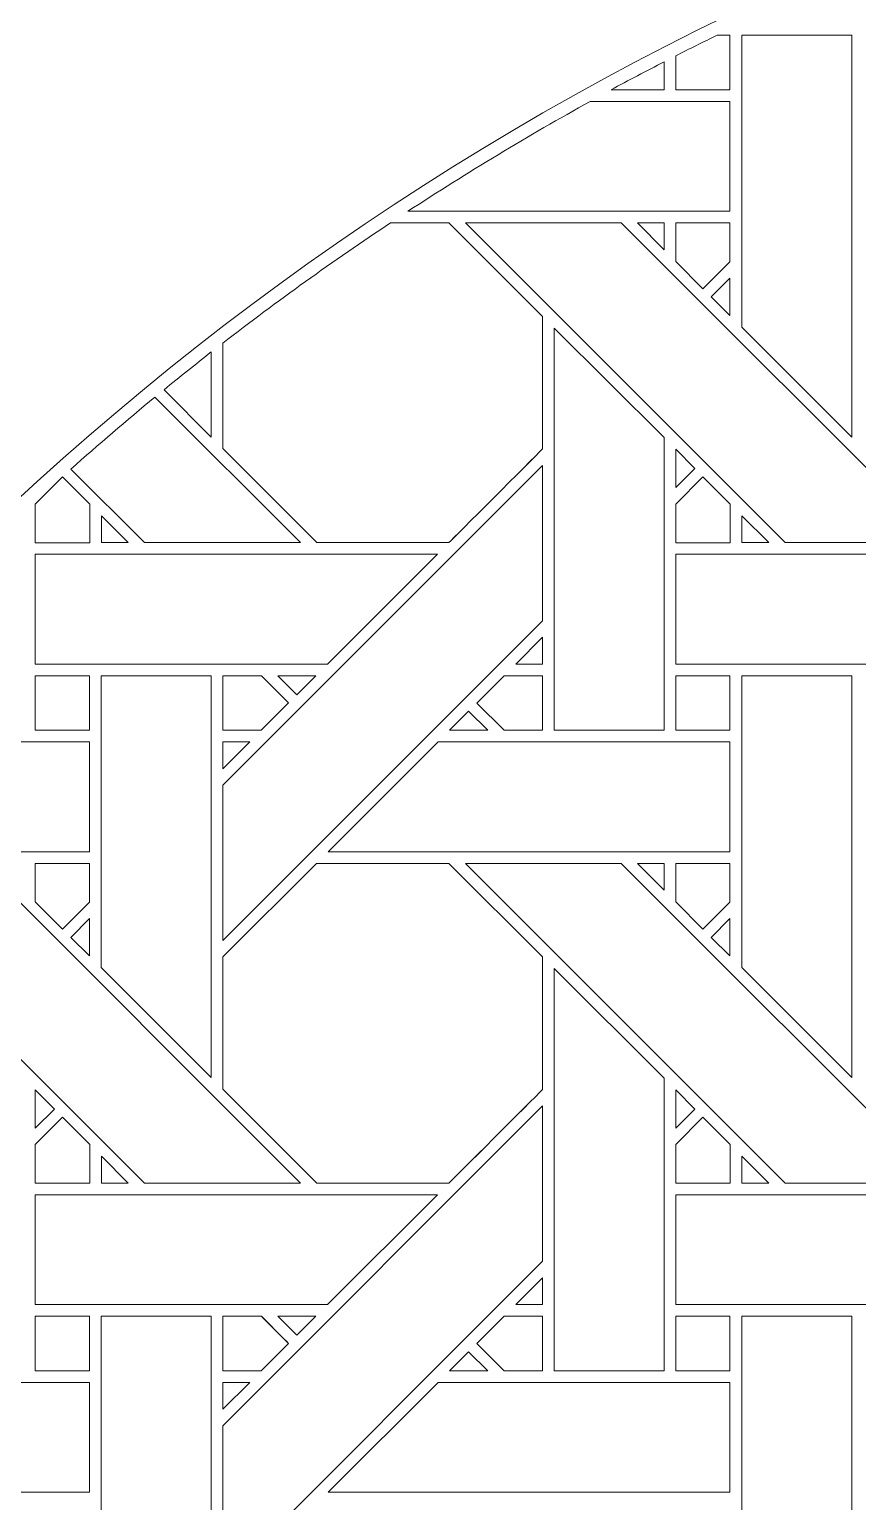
# Model space of a CAD drawing. Header units: inches. Extents: x 7.4 to 17.4, y 4.1 to 14.1.
# Drawn here: x 9.488 to 10.714, y 10.758 to 12.939 of the extents above; entities that cross this region are included whole.
import ezdxf

# ---------------------------------------------------------------- set-up
doc = ezdxf.new("R2010")
doc.units = ezdxf.units.IN
doc.header["$MEASUREMENT"] = 0
doc.layers.add('Design', color=7, linetype='Continuous', lineweight=0)

msp = doc.modelspace()

# ---------------------------------------------------------------- linework, layer by layer
at = {"layer": 'Design'}
for points, knots in [([(12.3829, 14.0948), (9.6214, 14.0948), (7.3829, 11.8562), (7.3829, 9.0948), (7.3829, 6.3333), (9.6214, 4.0948), (12.3829, 4.0948), (15.1443, 4.0948), (17.3829, 6.3333), (17.3829, 9.0948), (17.3829, 11.8562), (15.1443, 14.0948), (12.3829, 14.0948)], [0, 0, 0, 0, 1, 1, 1, 2, 2, 2, 3, 3, 3, 4, 4, 4, 4]), ([(12.3829, 13.3833), (10.0144, 13.3833), (8.0943, 11.4632), (8.0943, 9.0948), (8.0943, 6.7263), (10.0144, 4.8063), (12.3829, 4.8063), (14.7513, 4.8063), (16.6714, 6.7263), (16.6714, 9.0948), (16.6714, 11.4632), (14.7513, 13.3833), (12.3829, 13.3833)], [0, 0, 0, 0, 1, 1, 1, 2, 2, 2, 3, 3, 3, 4, 4, 4, 4]), ([(10.5063, 12.9301), (10.5063, 12.9301), (10.5253, 12.9301), (10.5253, 12.9301), (10.5253, 12.9301), (10.5253, 12.8494), (10.5253, 12.8494), (10.5253, 12.8494), (10.4451, 12.8494), (10.4451, 12.8494), (10.4451, 12.8494), (10.4451, 12.8997), (10.4451, 12.8997), (10.4653, 12.9101), (10.4858, 12.9201), (10.5063, 12.9301)], [0, 0, 0, 0, 1, 1, 1, 2, 2, 2, 3, 3, 3, 4, 4, 4, 5, 5, 5, 5]), ([(10.4451, 12.8997), (10.4653, 12.9101), (10.4858, 12.9201), (10.5063, 12.9301), (10.5063, 12.9301), (10.5253, 12.9301), (10.5253, 12.9301), (10.5253, 12.9301), (10.5253, 12.8494), (10.5253, 12.8494), (10.5253, 12.8494), (10.4451, 12.8494), (10.4451, 12.8494), (10.4451, 12.8494), (10.4451, 12.8997), (10.4451, 12.8997)], [0, 0, 0, 0, 1, 1, 1, 2, 2, 2, 3, 3, 3, 4, 4, 4, 5, 5, 5, 5]), ([(10.5429, 12.4979), (10.5429, 12.4979), (10.5429, 12.9301), (10.5429, 12.9301), (10.5429, 12.9301), (10.7058, 12.9301), (10.7058, 12.9301), (10.7058, 12.9301), (10.7058, 12.335), (10.7058, 12.335), (10.7058, 12.335), (10.5429, 12.4979), (10.5429, 12.4979)], [0, 0, 0, 0, 1, 1, 1, 2, 2, 2, 3, 3, 3, 4, 4, 4, 4]), ([(10.4278, 12.8493), (10.4278, 12.8493), (10.3492, 12.8493), (10.3492, 12.8493), (10.3752, 12.8634), (10.4015, 12.8772), (10.4278, 12.8908), (10.4278, 12.8908), (10.4278, 12.8493), (10.4278, 12.8493)], [0, 0, 0, 0, 1, 1, 1, 2, 2, 2, 3, 3, 3, 3]), ([(10.5253, 12.8322), (10.5253, 12.8322), (10.5253, 12.6694), (10.5253, 12.6694), (10.5253, 12.6694), (10.0484, 12.6694), (10.0484, 12.6694), (10.1363, 12.7268), (10.2263, 12.7812), (10.3185, 12.8322), (10.3185, 12.8322), (10.5253, 12.8322), (10.5253, 12.8322)], [0, 0, 0, 0, 1, 1, 1, 2, 2, 2, 3, 3, 3, 4, 4, 4, 4]), ([(10.0225, 12.6523), (10.0225, 12.6523), (10.1091, 12.6523), (10.1091, 12.6523), (10.1091, 12.6523), (10.2478, 12.5135), (10.2478, 12.5135), (10.2478, 12.5135), (10.2478, 12.3173), (10.2478, 12.3173), (10.23, 12.2994), (10.1181, 12.1876), (10.1091, 12.1786), (10.1091, 12.1786), (9.9134, 12.1786), (9.9134, 12.1786), (9.9134, 12.1786), (9.7742, 12.3179), (9.7742, 12.3179), (9.7742, 12.3179), (9.7742, 12.4741), (9.7742, 12.4741), (9.8547, 12.5363), (9.9375, 12.5958), (10.0225, 12.6523)], [0, 0, 0, 0, 1, 1, 1, 2, 2, 2, 3, 3, 3, 4, 4, 4, 5, 5, 5, 6, 6, 6, 7, 7, 7, 8, 8, 8, 8]), ([(10.0225, 12.6523), (10.0225, 12.6523), (10.1091, 12.6523), (10.1091, 12.6523), (10.1091, 12.6523), (10.2478, 12.5135), (10.2478, 12.5135), (10.2478, 12.5135), (10.2478, 12.3173), (10.2478, 12.3173), (10.2301, 12.2995), (10.1182, 12.1877), (10.1091, 12.1786), (10.1091, 12.1786), (9.9134, 12.1786), (9.9134, 12.1786), (9.9134, 12.1786), (9.7742, 12.3179), (9.7742, 12.3179), (9.7742, 12.3179), (9.7742, 12.4741), (9.7742, 12.4741), (9.8547, 12.5363), (9.9375, 12.5958), (10.0225, 12.6523)], [0, 0, 0, 0, 1, 1, 1, 2, 2, 2, 3, 3, 3, 4, 4, 4, 5, 5, 5, 6, 6, 6, 7, 7, 7, 8, 8, 8, 8]), ([(10.838, 12.1786), (10.838, 12.1786), (10.6069, 12.1786), (10.6069, 12.1786), (10.6069, 12.1786), (10.1334, 12.6522), (10.1334, 12.6522), (10.1334, 12.6522), (10.3643, 12.6522), (10.3643, 12.6522), (10.3643, 12.6522), (10.838, 12.1786), (10.838, 12.1786)], [0, 0, 0, 0, 1, 1, 1, 2, 2, 2, 3, 3, 3, 4, 4, 4, 4]), ([(10.3884, 12.6522), (10.3884, 12.6522), (10.4279, 12.6522), (10.4279, 12.6522), (10.4279, 12.6522), (10.4279, 12.6124), (10.4279, 12.6124), (10.4279, 12.6124), (10.3884, 12.6522), (10.3884, 12.6522)], [0, 0, 0, 0, 1, 1, 1, 2, 2, 2, 3, 3, 3, 3]), ([(10.5253, 12.5947), (10.5253, 12.5947), (10.4854, 12.5547), (10.4854, 12.5547), (10.4854, 12.5547), (10.445, 12.5951), (10.445, 12.5951), (10.445, 12.5951), (10.445, 12.6523), (10.445, 12.6523), (10.445, 12.6523), (10.5253, 12.6523), (10.5253, 12.6523), (10.5253, 12.6523), (10.5253, 12.5947), (10.5253, 12.5947)], [0, 0, 0, 0, 1, 1, 1, 2, 2, 2, 3, 3, 3, 4, 4, 4, 5, 5, 5, 5]), ([(10.5253, 12.5947), (10.5253, 12.5947), (10.4854, 12.5547), (10.4854, 12.5547), (10.4854, 12.5547), (10.445, 12.5951), (10.445, 12.5951), (10.445, 12.5951), (10.445, 12.6523), (10.445, 12.6523), (10.445, 12.6523), (10.5253, 12.6523), (10.5253, 12.6523), (10.5253, 12.6523), (10.5253, 12.5947), (10.5253, 12.5947)], [0, 0, 0, 0, 1, 1, 1, 2, 2, 2, 3, 3, 3, 4, 4, 4, 5, 5, 5, 5]), ([(10.5253, 12.5704), (10.5253, 12.5704), (10.5253, 12.5152), (10.5253, 12.5152), (10.5253, 12.5152), (10.4976, 12.5426), (10.4976, 12.5426), (10.4976, 12.5426), (10.5253, 12.5704), (10.5253, 12.5704)], [0, 0, 0, 0, 1, 1, 1, 2, 2, 2, 3, 3, 3, 3]), ([(10.265, 11.9006), (10.265, 11.9006), (10.265, 12.4964), (10.265, 12.4964), (10.265, 12.4964), (10.4278, 12.3343), (10.4278, 12.3343), (10.4278, 12.3343), (10.4278, 11.9006), (10.4278, 11.9006), (10.4278, 11.9006), (10.265, 11.9006), (10.265, 11.9006)], [0, 0, 0, 0, 1, 1, 1, 2, 2, 2, 3, 3, 3, 4, 4, 4, 4]), ([(9.7571, 12.461), (9.7571, 12.461), (9.7571, 12.335), (9.7571, 12.335), (9.7571, 12.335), (9.6871, 12.405), (9.6871, 12.405), (9.7102, 12.4239), (9.7335, 12.4426), (9.7571, 12.461)], [0, 0, 0, 0, 1, 1, 1, 2, 2, 2, 3, 3, 3, 3]), ([(9.8892, 12.1786), (9.8892, 12.1786), (9.6582, 12.1786), (9.6582, 12.1786), (9.6582, 12.1786), (9.5492, 12.2876), (9.5492, 12.2876), (9.5901, 12.3238), (9.6314, 12.3595), (9.6737, 12.3942), (9.6737, 12.3942), (9.8892, 12.1786), (9.8892, 12.1786)], [0, 0, 0, 0, 1, 1, 1, 2, 2, 2, 3, 3, 3, 4, 4, 4, 4]), ([(10.4451, 12.26), (10.4451, 12.26), (10.4451, 12.3168), (10.4451, 12.3168), (10.4451, 12.3168), (10.4733, 12.2882), (10.4733, 12.2882), (10.4733, 12.2882), (10.4451, 12.26), (10.4451, 12.26)], [0, 0, 0, 0, 1, 1, 1, 2, 2, 2, 3, 3, 3, 3]), ([(10.2479, 12.0628), (10.2479, 12.0628), (9.7742, 11.5892), (9.7742, 11.5892), (9.7742, 11.5892), (9.7742, 11.8193), (9.7742, 11.8193), (9.7742, 11.8193), (10.2479, 12.2929), (10.2479, 12.2929), (10.2479, 12.2929), (10.2479, 12.0628), (10.2479, 12.0628)], [0, 0, 0, 0, 1, 1, 1, 2, 2, 2, 3, 3, 3, 4, 4, 4, 4]), ([(9.4963, 12.1784), (9.4963, 12.1784), (9.4963, 12.2357), (9.4963, 12.2357), (9.4963, 12.2357), (9.5367, 12.276), (9.5367, 12.276), (9.5367, 12.276), (9.577, 12.2357), (9.577, 12.2357), (9.577, 12.2357), (9.577, 12.1784), (9.577, 12.1784), (9.577, 12.1784), (9.4963, 12.1784), (9.4963, 12.1784)], [0, 0, 0, 0, 1, 1, 1, 2, 2, 2, 3, 3, 3, 4, 4, 4, 5, 5, 5, 5]), ([(9.577, 12.1784), (9.577, 12.1784), (9.4963, 12.1784), (9.4963, 12.1784), (9.4963, 12.1784), (9.4963, 12.2357), (9.4963, 12.2357), (9.4963, 12.2357), (9.5367, 12.276), (9.5367, 12.276), (9.5367, 12.276), (9.577, 12.2357), (9.577, 12.2357), (9.577, 12.2357), (9.577, 12.1784), (9.577, 12.1784)], [0, 0, 0, 0, 1, 1, 1, 2, 2, 2, 3, 3, 3, 4, 4, 4, 5, 5, 5, 5]), ([(10.4451, 12.1784), (10.4451, 12.1784), (10.4451, 12.2357), (10.4451, 12.2357), (10.4451, 12.2357), (10.4854, 12.276), (10.4854, 12.276), (10.4854, 12.276), (10.5257, 12.2357), (10.5257, 12.2357), (10.5257, 12.2357), (10.5257, 12.1784), (10.5257, 12.1784), (10.5257, 12.1784), (10.4451, 12.1784), (10.4451, 12.1784)], [0, 0, 0, 0, 1, 1, 1, 2, 2, 2, 3, 3, 3, 4, 4, 4, 5, 5, 5, 5]), ([(10.4854, 12.276), (10.4854, 12.276), (10.5257, 12.2357), (10.5257, 12.2357), (10.5257, 12.2357), (10.5257, 12.1784), (10.5257, 12.1784), (10.5257, 12.1784), (10.4451, 12.1784), (10.4451, 12.1784), (10.4451, 12.1784), (10.4451, 12.2357), (10.4451, 12.2357), (10.4451, 12.2357), (10.4854, 12.276), (10.4854, 12.276)], [0, 0, 0, 0, 1, 1, 1, 2, 2, 2, 3, 3, 3, 4, 4, 4, 5, 5, 5, 5]), ([(9.5943, 12.1786), (9.5943, 12.1786), (9.5943, 12.2184), (9.5943, 12.2184), (9.5943, 12.2184), (9.634, 12.1786), (9.634, 12.1786), (9.634, 12.1786), (9.5943, 12.1786), (9.5943, 12.1786)], [0, 0, 0, 0, 1, 1, 1, 2, 2, 2, 3, 3, 3, 3]), ([(10.543, 12.1786), (10.543, 12.1786), (10.543, 12.2184), (10.543, 12.2184), (10.543, 12.2184), (10.5827, 12.1786), (10.5827, 12.1786), (10.5827, 12.1786), (10.543, 12.1786), (10.543, 12.1786)], [0, 0, 0, 0, 1, 1, 1, 2, 2, 2, 3, 3, 3, 3]), ([(10.0921, 12.1613), (10.0921, 12.1613), (9.9293, 11.9986), (9.9293, 11.9986), (9.9293, 11.9986), (9.4964, 11.9986), (9.4964, 11.9986), (9.4964, 11.9986), (9.4964, 12.1613), (9.4964, 12.1613), (9.4964, 12.1613), (10.0921, 12.1613), (10.0921, 12.1613)], [0, 0, 0, 0, 1, 1, 1, 2, 2, 2, 3, 3, 3, 4, 4, 4, 4]), ([(11.0408, 12.1613), (11.0408, 12.1613), (10.8781, 11.9986), (10.8781, 11.9986), (10.8781, 11.9986), (10.4451, 11.9986), (10.4451, 11.9986), (10.4451, 11.9986), (10.4451, 12.1613), (10.4451, 12.1613), (10.4451, 12.1613), (11.0408, 12.1613), (11.0408, 12.1613)], [0, 0, 0, 0, 1, 1, 1, 2, 2, 2, 3, 3, 3, 4, 4, 4, 4]), ([(10.2081, 11.9987), (10.2081, 11.9987), (10.2479, 12.0384), (10.2479, 12.0384), (10.2479, 12.0384), (10.2479, 11.9987), (10.2479, 11.9987), (10.2479, 11.9987), (10.2081, 11.9987), (10.2081, 11.9987)], [0, 0, 0, 0, 1, 1, 1, 2, 2, 2, 3, 3, 3, 3]), ([(9.4963, 11.9006), (9.4963, 11.9006), (9.4963, 11.9814), (9.4963, 11.9814), (9.4963, 11.9814), (9.5766, 11.9814), (9.5766, 11.9814), (9.5766, 11.9814), (9.5766, 11.9006), (9.5766, 11.9006), (9.5766, 11.9006), (9.4963, 11.9006), (9.4963, 11.9006)], [0, 0, 0, 0, 1, 1, 1, 2, 2, 2, 3, 3, 3, 4, 4, 4, 4]), ([(9.5766, 11.9814), (9.5766, 11.9814), (9.5766, 11.9006), (9.5766, 11.9006), (9.5766, 11.9006), (9.4963, 11.9006), (9.4963, 11.9006), (9.4963, 11.9006), (9.4963, 11.9814), (9.4963, 11.9814), (9.4963, 11.9814), (9.5766, 11.9814), (9.5766, 11.9814)], [0, 0, 0, 0, 1, 1, 1, 2, 2, 2, 3, 3, 3, 4, 4, 4, 4]), ([(9.7571, 11.9814), (9.7571, 11.9814), (9.7571, 11.3863), (9.7571, 11.3863), (9.7571, 11.3863), (9.5942, 11.5492), (9.5942, 11.5492), (9.5942, 11.5492), (9.5942, 11.9814), (9.5942, 11.9814), (9.5942, 11.9814), (9.7571, 11.9814), (9.7571, 11.9814)], [0, 0, 0, 0, 1, 1, 1, 2, 2, 2, 3, 3, 3, 4, 4, 4, 4]), ([(9.7742, 11.9006), (9.7742, 11.9006), (9.7742, 11.9814), (9.7742, 11.9814), (9.7742, 11.9814), (9.8313, 11.9814), (9.8313, 11.9814), (9.8364, 11.9763), (9.8672, 11.9455), (9.8716, 11.9411), (9.8716, 11.9411), (9.8312, 11.9006), (9.8312, 11.9006), (9.8312, 11.9006), (9.7742, 11.9006), (9.7742, 11.9006)], [0, 0, 0, 0, 1, 1, 1, 2, 2, 2, 3, 3, 3, 4, 4, 4, 5, 5, 5, 5]), ([(9.8558, 11.9569), (9.8558, 11.9569), (9.8716, 11.9411), (9.8716, 11.9411), (9.8716, 11.9411), (9.8312, 11.9006), (9.8312, 11.9006), (9.8312, 11.9006), (9.7742, 11.9006), (9.7742, 11.9006), (9.7742, 11.9006), (9.7742, 11.9814), (9.7742, 11.9814), (9.7742, 11.9814), (9.8313, 11.9814), (9.8313, 11.9814), (9.8366, 11.9761), (9.8465, 11.9662), (9.8558, 11.9569)], [0, 0, 0, 0, 1, 1, 1, 2, 2, 2, 3, 3, 3, 4, 4, 4, 5, 5, 5, 6, 6, 6, 6]), ([(9.8556, 11.9814), (9.8556, 11.9814), (9.9121, 11.9814), (9.9121, 11.9814), (9.9121, 11.9814), (9.8838, 11.9532), (9.8838, 11.9532), (9.8838, 11.9532), (9.8556, 11.9814), (9.8556, 11.9814)], [0, 0, 0, 0, 1, 1, 1, 2, 2, 2, 3, 3, 3, 3]), ([(10.1504, 11.941), (10.1504, 11.941), (10.1908, 11.9814), (10.1908, 11.9814), (10.1908, 11.9814), (10.2479, 11.9814), (10.2479, 11.9814), (10.2479, 11.9814), (10.2479, 11.9006), (10.2479, 11.9006), (10.2479, 11.9006), (10.1907, 11.9006), (10.1907, 11.9006), (10.1907, 11.9006), (10.1504, 11.941), (10.1504, 11.941)], [0, 0, 0, 0, 1, 1, 1, 2, 2, 2, 3, 3, 3, 4, 4, 4, 5, 5, 5, 5]), ([(10.2479, 11.9814), (10.2479, 11.9814), (10.2479, 11.9006), (10.2479, 11.9006), (10.2479, 11.9006), (10.1907, 11.9006), (10.1907, 11.9006), (10.1907, 11.9006), (10.1504, 11.941), (10.1504, 11.941), (10.1504, 11.941), (10.1908, 11.9814), (10.1908, 11.9814), (10.1908, 11.9814), (10.2479, 11.9814), (10.2479, 11.9814)], [0, 0, 0, 0, 1, 1, 1, 2, 2, 2, 3, 3, 3, 4, 4, 4, 5, 5, 5, 5]), ([(10.5253, 11.9006), (10.5253, 11.9006), (10.4451, 11.9006), (10.4451, 11.9006), (10.4451, 11.9006), (10.4451, 11.9814), (10.4451, 11.9814), (10.4451, 11.9814), (10.5253, 11.9814), (10.5253, 11.9814), (10.5253, 11.9814), (10.5253, 11.9006), (10.5253, 11.9006)], [0, 0, 0, 0, 1, 1, 1, 2, 2, 2, 3, 3, 3, 4, 4, 4, 4]), ([(10.5253, 11.9814), (10.5253, 11.9814), (10.5253, 11.9006), (10.5253, 11.9006), (10.5253, 11.9006), (10.4451, 11.9006), (10.4451, 11.9006), (10.4451, 11.9006), (10.4451, 11.9814), (10.4451, 11.9814), (10.4451, 11.9814), (10.5253, 11.9814), (10.5253, 11.9814)], [0, 0, 0, 0, 1, 1, 1, 2, 2, 2, 3, 3, 3, 4, 4, 4, 4]), ([(10.5429, 11.5492), (10.5429, 11.5492), (10.5429, 11.9814), (10.5429, 11.9814), (10.5429, 11.9814), (10.7058, 11.9814), (10.7058, 11.9814), (10.7058, 11.9814), (10.7058, 11.3863), (10.7058, 11.3863), (10.7058, 11.3863), (10.5429, 11.5492), (10.5429, 11.5492)], [0, 0, 0, 0, 1, 1, 1, 2, 2, 2, 3, 3, 3, 4, 4, 4, 4]), ([(10.1666, 11.9006), (10.1666, 11.9006), (10.11, 11.9006), (10.11, 11.9006), (10.11, 11.9006), (10.1383, 11.9289), (10.1383, 11.9289), (10.1383, 11.9289), (10.1666, 11.9006), (10.1666, 11.9006)], [0, 0, 0, 0, 1, 1, 1, 2, 2, 2, 3, 3, 3, 3]), ([(9.1504, 11.8835), (9.1504, 11.8835), (9.5766, 11.8835), (9.5766, 11.8835), (9.5766, 11.8835), (9.5766, 11.7206), (9.5766, 11.7206), (9.5766, 11.7206), (9.0167, 11.7206), (9.0167, 11.7206), (9.06, 11.776), (9.1045, 11.8303), (9.1504, 11.8835)], [0, 0, 0, 0, 1, 1, 1, 2, 2, 2, 3, 3, 3, 4, 4, 4, 4]), ([(9.814, 11.8835), (9.814, 11.8835), (9.7742, 11.8436), (9.7742, 11.8436), (9.7742, 11.8436), (9.7742, 11.8835), (9.7742, 11.8835), (9.7742, 11.8835), (9.814, 11.8835), (9.814, 11.8835)], [0, 0, 0, 0, 1, 1, 1, 2, 2, 2, 3, 3, 3, 3]), ([(10.5253, 11.8835), (10.5253, 11.8835), (10.5253, 11.7206), (10.5253, 11.7206), (10.5253, 11.7206), (9.9301, 11.7206), (9.9301, 11.7206), (9.9301, 11.7206), (10.0929, 11.8835), (10.0929, 11.8835), (10.0929, 11.8835), (10.5253, 11.8835), (10.5253, 11.8835)], [0, 0, 0, 0, 1, 1, 1, 2, 2, 2, 3, 3, 3, 4, 4, 4, 4]), ([(9.4156, 11.7035), (9.4156, 11.7035), (9.8892, 11.2299), (9.8892, 11.2299), (9.8892, 11.2299), (9.6582, 11.2299), (9.6582, 11.2299), (9.6582, 11.2299), (9.1846, 11.7035), (9.1846, 11.7035), (9.1846, 11.7035), (9.4156, 11.7035), (9.4156, 11.7035)], [0, 0, 0, 0, 1, 1, 1, 2, 2, 2, 3, 3, 3, 4, 4, 4, 4]), ([(9.5766, 11.7035), (9.5766, 11.7035), (9.5766, 11.6459), (9.5766, 11.6459), (9.5766, 11.6459), (9.5366, 11.606), (9.5366, 11.606), (9.5366, 11.606), (9.4963, 11.6463), (9.4963, 11.6463), (9.4963, 11.6463), (9.4963, 11.7035), (9.4963, 11.7035), (9.4963, 11.7035), (9.5766, 11.7035), (9.5766, 11.7035)], [0, 0, 0, 0, 1, 1, 1, 2, 2, 2, 3, 3, 3, 4, 4, 4, 5, 5, 5, 5]), ([(9.5366, 11.606), (9.5366, 11.606), (9.4963, 11.6463), (9.4963, 11.6463), (9.4963, 11.6463), (9.4963, 11.7035), (9.4963, 11.7035), (9.4963, 11.7035), (9.5766, 11.7035), (9.5766, 11.7035), (9.5766, 11.7035), (9.5766, 11.6459), (9.5766, 11.6459), (9.5766, 11.6459), (9.5366, 11.606), (9.5366, 11.606)], [0, 0, 0, 0, 1, 1, 1, 2, 2, 2, 3, 3, 3, 4, 4, 4, 5, 5, 5, 5]), ([(9.9129, 11.7035), (9.9129, 11.7035), (10.1091, 11.7035), (10.1091, 11.7035), (10.1091, 11.7035), (10.2478, 11.5648), (10.2478, 11.5648), (10.2478, 11.5648), (10.2478, 11.3686), (10.2478, 11.3686), (10.23, 11.3507), (10.1181, 11.2389), (10.1091, 11.2299), (10.1091, 11.2299), (9.9134, 11.2299), (9.9134, 11.2299), (9.9134, 11.2299), (9.7742, 11.3691), (9.7742, 11.3691), (9.7742, 11.3691), (9.7742, 11.5648), (9.7742, 11.5648), (9.7742, 11.5648), (9.9129, 11.7035), (9.9129, 11.7035)], [0, 0, 0, 0, 1, 1, 1, 2, 2, 2, 3, 3, 3, 4, 4, 4, 5, 5, 5, 6, 6, 6, 7, 7, 7, 8, 8, 8, 8]), ([(10.1091, 11.7035), (10.1091, 11.7035), (10.2478, 11.5648), (10.2478, 11.5648), (10.2478, 11.5648), (10.2478, 11.3686), (10.2478, 11.3686), (10.23, 11.3506), (10.1181, 11.2388), (10.1091, 11.2299), (10.1091, 11.2299), (9.9134, 11.2299), (9.9134, 11.2299), (9.9134, 11.2299), (9.7742, 11.3691), (9.7742, 11.3691), (9.7742, 11.3691), (9.7742, 11.5648), (9.7742, 11.5648), (9.7742, 11.5648), (9.9129, 11.7035), (9.9129, 11.7035), (9.9129, 11.7035), (10.1091, 11.7035), (10.1091, 11.7035)], [0, 0, 0, 0, 1, 1, 1, 2, 2, 2, 3, 3, 3, 4, 4, 4, 5, 5, 5, 6, 6, 6, 7, 7, 7, 8, 8, 8, 8]), ([(10.838, 11.2299), (10.838, 11.2299), (10.6069, 11.2299), (10.6069, 11.2299), (10.6069, 11.2299), (10.1334, 11.7035), (10.1334, 11.7035), (10.1334, 11.7035), (10.3643, 11.7035), (10.3643, 11.7035), (10.3643, 11.7035), (10.838, 11.2299), (10.838, 11.2299)], [0, 0, 0, 0, 1, 1, 1, 2, 2, 2, 3, 3, 3, 4, 4, 4, 4]), ([(10.3884, 11.7035), (10.3884, 11.7035), (10.4279, 11.7035), (10.4279, 11.7035), (10.4279, 11.7035), (10.4279, 11.6637), (10.4279, 11.6637), (10.4279, 11.6637), (10.3884, 11.7035), (10.3884, 11.7035)], [0, 0, 0, 0, 1, 1, 1, 2, 2, 2, 3, 3, 3, 3]), ([(10.5253, 11.7035), (10.5253, 11.7035), (10.5253, 11.6459), (10.5253, 11.6459), (10.5253, 11.6459), (10.4854, 11.606), (10.4854, 11.606), (10.4854, 11.606), (10.445, 11.6463), (10.445, 11.6463), (10.445, 11.6463), (10.445, 11.7035), (10.445, 11.7035), (10.445, 11.7035), (10.5253, 11.7035), (10.5253, 11.7035)], [0, 0, 0, 0, 1, 1, 1, 2, 2, 2, 3, 3, 3, 4, 4, 4, 5, 5, 5, 5]), ([(10.5253, 11.6459), (10.5253, 11.6459), (10.4854, 11.606), (10.4854, 11.606), (10.4854, 11.606), (10.445, 11.6463), (10.445, 11.6463), (10.445, 11.6463), (10.445, 11.7035), (10.445, 11.7035), (10.445, 11.7035), (10.5253, 11.7035), (10.5253, 11.7035), (10.5253, 11.7035), (10.5253, 11.6459), (10.5253, 11.6459)], [0, 0, 0, 0, 1, 1, 1, 2, 2, 2, 3, 3, 3, 4, 4, 4, 5, 5, 5, 5]), ([(9.5766, 11.6217), (9.5766, 11.6217), (9.5766, 11.5665), (9.5766, 11.5665), (9.5766, 11.5665), (9.5488, 11.5939), (9.5488, 11.5939), (9.5488, 11.5939), (9.5766, 11.6217), (9.5766, 11.6217)], [0, 0, 0, 0, 1, 1, 1, 2, 2, 2, 3, 3, 3, 3]), ([(10.5253, 11.6217), (10.5253, 11.6217), (10.5253, 11.5665), (10.5253, 11.5665), (10.5253, 11.5665), (10.4976, 11.5939), (10.4976, 11.5939), (10.4976, 11.5939), (10.5253, 11.6217), (10.5253, 11.6217)], [0, 0, 0, 0, 1, 1, 1, 2, 2, 2, 3, 3, 3, 3]), ([(10.265, 10.9519), (10.265, 10.9519), (10.265, 11.5477), (10.265, 11.5477), (10.265, 11.5477), (10.4278, 11.3855), (10.4278, 11.3855), (10.4278, 11.3855), (10.4278, 10.9519), (10.4278, 10.9519), (10.4278, 10.9519), (10.265, 10.9519), (10.265, 10.9519)], [0, 0, 0, 0, 1, 1, 1, 2, 2, 2, 3, 3, 3, 4, 4, 4, 4]), ([(9.4964, 11.3113), (9.4964, 11.3113), (9.4964, 11.3681), (9.4964, 11.3681), (9.4964, 11.3681), (9.5246, 11.3395), (9.5246, 11.3395), (9.5246, 11.3395), (9.4964, 11.3113), (9.4964, 11.3113)], [0, 0, 0, 0, 1, 1, 1, 2, 2, 2, 3, 3, 3, 3]), ([(10.4451, 11.3113), (10.4451, 11.3113), (10.4451, 11.3681), (10.4451, 11.3681), (10.4451, 11.3681), (10.4733, 11.3395), (10.4733, 11.3395), (10.4733, 11.3395), (10.4451, 11.3113), (10.4451, 11.3113)], [0, 0, 0, 0, 1, 1, 1, 2, 2, 2, 3, 3, 3, 3]), ([(10.2479, 11.1141), (10.2479, 11.1141), (9.7742, 10.6404), (9.7742, 10.6404), (9.7742, 10.6404), (9.7742, 10.8705), (9.7742, 10.8705), (9.7742, 10.8705), (10.2479, 11.3441), (10.2479, 11.3441), (10.2479, 11.3441), (10.2479, 11.1141), (10.2479, 11.1141)], [0, 0, 0, 0, 1, 1, 1, 2, 2, 2, 3, 3, 3, 4, 4, 4, 4]), ([(9.4963, 11.2297), (9.4963, 11.2297), (9.4963, 11.2869), (9.4963, 11.2869), (9.4963, 11.2869), (9.5367, 11.3273), (9.5367, 11.3273), (9.5367, 11.3273), (9.577, 11.287), (9.577, 11.287), (9.577, 11.287), (9.577, 11.2297), (9.577, 11.2297), (9.577, 11.2297), (9.4963, 11.2297), (9.4963, 11.2297)], [0, 0, 0, 0, 1, 1, 1, 2, 2, 2, 3, 3, 3, 4, 4, 4, 5, 5, 5, 5]), ([(9.5367, 11.3273), (9.5367, 11.3273), (9.577, 11.287), (9.577, 11.287), (9.577, 11.287), (9.577, 11.2297), (9.577, 11.2297), (9.577, 11.2297), (9.4963, 11.2297), (9.4963, 11.2297), (9.4963, 11.2297), (9.4963, 11.2869), (9.4963, 11.2869), (9.4963, 11.2869), (9.5367, 11.3273), (9.5367, 11.3273)], [0, 0, 0, 0, 1, 1, 1, 2, 2, 2, 3, 3, 3, 4, 4, 4, 5, 5, 5, 5]), ([(10.4451, 11.2297), (10.4451, 11.2297), (10.4451, 11.2869), (10.4451, 11.2869), (10.4451, 11.2869), (10.4854, 11.3273), (10.4854, 11.3273), (10.4854, 11.3273), (10.5257, 11.287), (10.5257, 11.287), (10.5257, 11.287), (10.5257, 11.2297), (10.5257, 11.2297), (10.5257, 11.2297), (10.4451, 11.2297), (10.4451, 11.2297)], [0, 0, 0, 0, 1, 1, 1, 2, 2, 2, 3, 3, 3, 4, 4, 4, 5, 5, 5, 5]), ([(10.4854, 11.3273), (10.4854, 11.3273), (10.5257, 11.287), (10.5257, 11.287), (10.5257, 11.287), (10.5257, 11.2297), (10.5257, 11.2297), (10.5257, 11.2297), (10.4451, 11.2297), (10.4451, 11.2297), (10.4451, 11.2297), (10.4451, 11.2869), (10.4451, 11.2869), (10.4451, 11.2869), (10.4854, 11.3273), (10.4854, 11.3273)], [0, 0, 0, 0, 1, 1, 1, 2, 2, 2, 3, 3, 3, 4, 4, 4, 5, 5, 5, 5]), ([(9.5943, 11.2299), (9.5943, 11.2299), (9.5943, 11.2697), (9.5943, 11.2697), (9.5943, 11.2697), (9.634, 11.2299), (9.634, 11.2299), (9.634, 11.2299), (9.5943, 11.2299), (9.5943, 11.2299)], [0, 0, 0, 0, 1, 1, 1, 2, 2, 2, 3, 3, 3, 3]), ([(10.543, 11.2299), (10.543, 11.2299), (10.543, 11.2697), (10.543, 11.2697), (10.543, 11.2697), (10.5827, 11.2299), (10.5827, 11.2299), (10.5827, 11.2299), (10.543, 11.2299), (10.543, 11.2299)], [0, 0, 0, 0, 1, 1, 1, 2, 2, 2, 3, 3, 3, 3]), ([(10.0921, 11.2126), (10.0921, 11.2126), (9.9293, 11.0499), (9.9293, 11.0499), (9.9293, 11.0499), (9.4964, 11.0499), (9.4964, 11.0499), (9.4964, 11.0499), (9.4964, 11.2126), (9.4964, 11.2126), (9.4964, 11.2126), (10.0921, 11.2126), (10.0921, 11.2126)], [0, 0, 0, 0, 1, 1, 1, 2, 2, 2, 3, 3, 3, 4, 4, 4, 4]), ([(11.0408, 11.2126), (11.0408, 11.2126), (10.8781, 11.0499), (10.8781, 11.0499), (10.8781, 11.0499), (10.4451, 11.0499), (10.4451, 11.0499), (10.4451, 11.0499), (10.4451, 11.2126), (10.4451, 11.2126), (10.4451, 11.2126), (11.0408, 11.2126), (11.0408, 11.2126)], [0, 0, 0, 0, 1, 1, 1, 2, 2, 2, 3, 3, 3, 4, 4, 4, 4]), ([(10.2081, 11.0499), (10.2081, 11.0499), (10.2479, 11.0897), (10.2479, 11.0897), (10.2479, 11.0897), (10.2479, 11.0499), (10.2479, 11.0499), (10.2479, 11.0499), (10.2081, 11.0499), (10.2081, 11.0499)], [0, 0, 0, 0, 1, 1, 1, 2, 2, 2, 3, 3, 3, 3]), ([(9.4963, 11.0327), (9.4963, 11.0327), (9.5766, 11.0327), (9.5766, 11.0327), (9.5766, 11.0327), (9.5766, 10.9519), (9.5766, 10.9519), (9.5766, 10.9519), (9.4963, 10.9519), (9.4963, 10.9519), (9.4963, 10.9519), (9.4963, 11.0327), (9.4963, 11.0327)], [0, 0, 0, 0, 1, 1, 1, 2, 2, 2, 3, 3, 3, 4, 4, 4, 4]), ([(9.5766, 11.0327), (9.5766, 11.0327), (9.5766, 10.9519), (9.5766, 10.9519), (9.5766, 10.9519), (9.4963, 10.9519), (9.4963, 10.9519), (9.4963, 10.9519), (9.4963, 11.0327), (9.4963, 11.0327), (9.4963, 11.0327), (9.5766, 11.0327), (9.5766, 11.0327)], [0, 0, 0, 0, 1, 1, 1, 2, 2, 2, 3, 3, 3, 4, 4, 4, 4]), ([(9.7571, 11.0326), (9.7571, 11.0326), (9.7571, 10.4375), (9.7571, 10.4375), (9.7571, 10.4375), (9.5942, 10.6004), (9.5942, 10.6004), (9.5942, 10.6004), (9.5942, 11.0326), (9.5942, 11.0326), (9.5942, 11.0326), (9.7571, 11.0326), (9.7571, 11.0326)], [0, 0, 0, 0, 1, 1, 1, 2, 2, 2, 3, 3, 3, 4, 4, 4, 4]), ([(9.8313, 11.0327), (9.8364, 11.0276), (9.8672, 10.9967), (9.8716, 10.9923), (9.8716, 10.9923), (9.8312, 10.9519), (9.8312, 10.9519), (9.8312, 10.9519), (9.7742, 10.9519), (9.7742, 10.9519), (9.7742, 10.9519), (9.7742, 11.0327), (9.7742, 11.0327), (9.7742, 11.0327), (9.8313, 11.0327), (9.8313, 11.0327)], [0, 0, 0, 0, 1, 1, 1, 2, 2, 2, 3, 3, 3, 4, 4, 4, 5, 5, 5, 5]), ([(9.8557, 11.0082), (9.8557, 11.0082), (9.8716, 10.9923), (9.8716, 10.9923), (9.8716, 10.9923), (9.8312, 10.9519), (9.8312, 10.9519), (9.8312, 10.9519), (9.7742, 10.9519), (9.7742, 10.9519), (9.7742, 10.9519), (9.7742, 11.0327), (9.7742, 11.0327), (9.7742, 11.0327), (9.8313, 11.0327), (9.8313, 11.0327), (9.8366, 11.0273), (9.8465, 11.0175), (9.8557, 11.0082)], [0, 0, 0, 0, 1, 1, 1, 2, 2, 2, 3, 3, 3, 4, 4, 4, 5, 5, 5, 6, 6, 6, 6]), ([(9.8838, 11.0045), (9.8838, 11.0045), (9.8556, 11.0326), (9.8556, 11.0326), (9.8556, 11.0326), (9.9121, 11.0326), (9.9121, 11.0326), (9.9121, 11.0326), (9.8838, 11.0045), (9.8838, 11.0045)], [0, 0, 0, 0, 1, 1, 1, 2, 2, 2, 3, 3, 3, 3]), ([(10.2479, 11.0327), (10.2479, 11.0327), (10.2479, 10.9519), (10.2479, 10.9519), (10.2479, 10.9519), (10.1907, 10.9519), (10.1907, 10.9519), (10.1907, 10.9519), (10.1504, 10.9923), (10.1504, 10.9923), (10.1504, 10.9923), (10.1908, 11.0327), (10.1908, 11.0327), (10.1908, 11.0327), (10.2479, 11.0327), (10.2479, 11.0327)], [0, 0, 0, 0, 1, 1, 1, 2, 2, 2, 3, 3, 3, 4, 4, 4, 5, 5, 5, 5]), ([(10.2479, 11.0327), (10.2479, 11.0327), (10.2479, 10.9519), (10.2479, 10.9519), (10.2479, 10.9519), (10.1907, 10.9519), (10.1907, 10.9519), (10.1907, 10.9519), (10.1504, 10.9923), (10.1504, 10.9923), (10.1504, 10.9923), (10.1908, 11.0327), (10.1908, 11.0327), (10.1908, 11.0327), (10.2479, 11.0327), (10.2479, 11.0327)], [0, 0, 0, 0, 1, 1, 1, 2, 2, 2, 3, 3, 3, 4, 4, 4, 5, 5, 5, 5]), ([(10.5253, 10.9519), (10.5253, 10.9519), (10.4451, 10.9519), (10.4451, 10.9519), (10.4451, 10.9519), (10.4451, 11.0327), (10.4451, 11.0327), (10.4451, 11.0327), (10.5253, 11.0327), (10.5253, 11.0327), (10.5253, 11.0327), (10.5253, 10.9519), (10.5253, 10.9519)], [0, 0, 0, 0, 1, 1, 1, 2, 2, 2, 3, 3, 3, 4, 4, 4, 4]), ([(10.5253, 11.0327), (10.5253, 11.0327), (10.5253, 10.9519), (10.5253, 10.9519), (10.5253, 10.9519), (10.4451, 10.9519), (10.4451, 10.9519), (10.4451, 10.9519), (10.4451, 11.0327), (10.4451, 11.0327), (10.4451, 11.0327), (10.5253, 11.0327), (10.5253, 11.0327)], [0, 0, 0, 0, 1, 1, 1, 2, 2, 2, 3, 3, 3, 4, 4, 4, 4]), ([(10.7058, 11.0326), (10.7058, 11.0326), (10.7058, 10.4375), (10.7058, 10.4375), (10.7058, 10.4375), (10.5429, 10.6005), (10.5429, 10.6005), (10.5429, 10.6005), (10.5429, 11.0326), (10.5429, 11.0326), (10.5429, 11.0326), (10.7058, 11.0326), (10.7058, 11.0326)], [0, 0, 0, 0, 1, 1, 1, 2, 2, 2, 3, 3, 3, 4, 4, 4, 4]), ([(10.1666, 10.9519), (10.1666, 10.9519), (10.11, 10.9519), (10.11, 10.9519), (10.11, 10.9519), (10.1383, 10.9801), (10.1383, 10.9801), (10.1383, 10.9801), (10.1666, 10.9519), (10.1666, 10.9519)], [0, 0, 0, 0, 1, 1, 1, 2, 2, 2, 3, 3, 3, 3]), ([(9.5766, 10.9347), (9.5766, 10.9347), (9.5766, 10.7719), (9.5766, 10.7719), (9.5766, 10.7719), (8.9813, 10.7719), (8.9813, 10.7719), (8.9813, 10.7719), (9.1442, 10.9347), (9.1442, 10.9347), (9.1442, 10.9347), (9.5766, 10.9347), (9.5766, 10.9347)], [0, 0, 0, 0, 1, 1, 1, 2, 2, 2, 3, 3, 3, 4, 4, 4, 4]), ([(9.7742, 10.8949), (9.7742, 10.8949), (9.7742, 10.9347), (9.7742, 10.9347), (9.7742, 10.9347), (9.814, 10.9347), (9.814, 10.9347), (9.814, 10.9347), (9.7742, 10.8949), (9.7742, 10.8949)], [0, 0, 0, 0, 1, 1, 1, 2, 2, 2, 3, 3, 3, 3]), ([(10.5253, 10.9347), (10.5253, 10.9347), (10.5253, 10.7719), (10.5253, 10.7719), (10.5253, 10.7719), (9.93, 10.7719), (9.93, 10.7719), (9.93, 10.7719), (10.0929, 10.9347), (10.0929, 10.9347), (10.0929, 10.9347), (10.5253, 10.9347), (10.5253, 10.9347)], [0, 0, 0, 0, 1, 1, 1, 2, 2, 2, 3, 3, 3, 4, 4, 4, 4])]:
    msp.add_open_spline(points, degree=3, knots=knots, dxfattribs=at)

doc.saveas('drawing.dxf')
